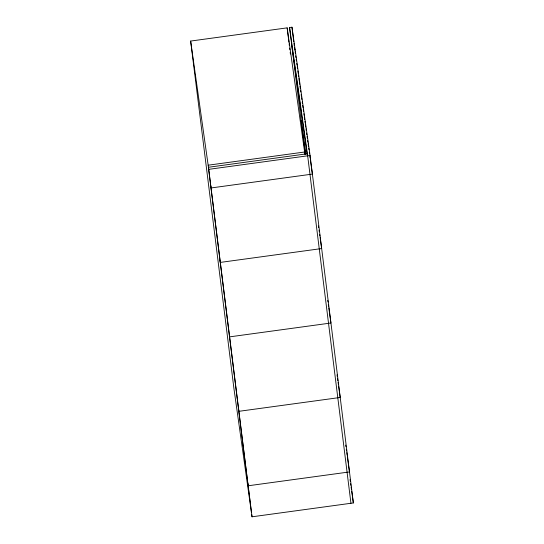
<?xml version="1.0" encoding="UTF-8"?>
<svg xmlns="http://www.w3.org/2000/svg" width="544" height="544" viewBox="0 0 544 544"><rect width="100%" height="100%" fill="white"/><g stroke="black" fill="none" stroke-linecap="round" stroke-linejoin="round"><path stroke-width="0.82" d="M190.645 41.058L208.162 165.199L251.444 512.659L233.927 388.518L190.645 41.058L287.15 27.86L304.98 154.53M305.32 154.061L289.564 27.533L291.972 27.2L310.073 155.482L353.355 502.942L252.028 516.8L251.736 514.733M208.162 165.199L304.667 152M252.028 516.8L208.454 167.266L307.374 153.741M310.073 155.482L208.746 169.34L208.454 167.266M294.528 47.491L294.882 50.007M295.12 51.68L295.358 53.36M295.712 55.876L295.95 57.555M296.188 59.228L296.419 60.908M296.779 63.424L297.01 65.096M297.248 66.776L297.486 68.449M297.84 70.965L298.194 73.481M298.432 75.16L298.67 76.833M298.908 78.513L299.261 81.029M299.499 82.708L299.737 84.381M299.968 86.061L300.329 88.577M300.56 90.25L300.798 91.929M301.152 94.445L301.39 96.118M301.628 97.798L301.866 99.477M302.219 101.986L302.457 103.666M302.695 105.346L303.049 107.862M303.287 109.534L303.518 111.214M303.878 113.73L304.11 115.403M304.348 117.082L304.701 119.598M304.939 121.271L305.177 122.951M305.415 124.63L305.769 127.14M306.007 128.819L306.245 130.499M306.598 133.015L306.836 134.688M307.068 136.367L307.306 138.04M307.659 140.556L307.897 142.236M308.135 143.908L308.489 146.424M308.727 148.104L308.965 149.784M309.318 152.293L309.556 153.972M309.794 155.652L310.148 158.168M310.386 159.841L312.392 174.094L211.065 187.952L210.773 185.885M318.471 225.916L318.709 227.589M319.063 230.105L319.301 231.785M319.654 234.301L319.892 235.974M320.13 237.653L321.667 248.554L220.34 262.405L220.048 260.338M289.564 27.533L307.666 155.808L350.941 503.275M291.876 46.145L307.142 154.306M327.746 300.37L327.984 302.049M328.338 304.565L328.576 306.238M328.814 307.918L330.942 323.007L229.616 336.865L229.323 334.798M301.152 120.598L305.884 154.136M337.022 374.83L337.26 376.502M337.498 378.182L337.851 380.698M338.089 382.371L338.443 384.887M338.681 386.566L340.218 397.467L238.891 411.318L238.598 409.251M345.705 445.087L345.943 446.767M346.297 449.283L346.535 450.962M346.773 452.635L347.126 455.151M347.364 456.831L349.493 471.92L248.159 485.778L247.867 483.704M350.044 479.468L350.282 481.148M350.635 483.657L350.873 485.336M351.104 487.016L351.465 489.532M351.696 491.205L353.355 502.942M291.972 27.2L293.787 41.766M293.991 43.384L294.29 45.812M294.603 48.321L294.814 50M287.15 27.86L288.408 37.978M288.619 39.664L288.932 42.194M289.143 43.88L289.354 45.574M289.666 48.103L289.877 49.79M290.197 52.319L290.408 54.006"/></g></svg>
